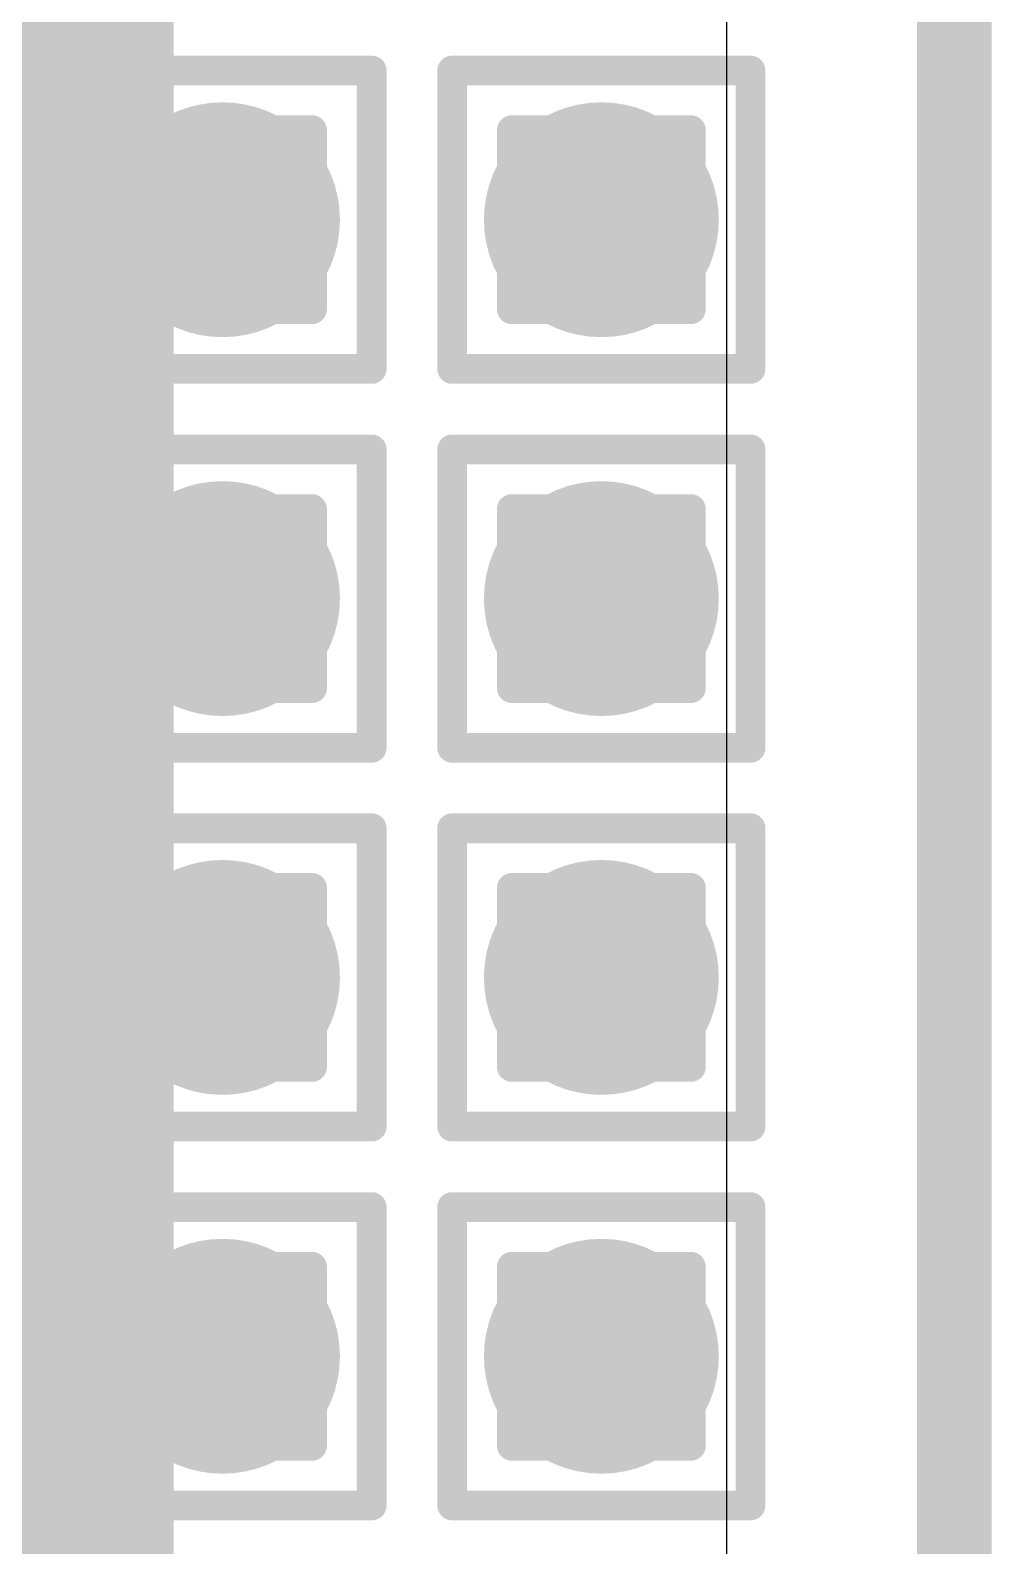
# Model space of a CAD drawing. Header units: inches. Extents: x -18 to 5357, y -8 to 5291.
# Drawn here: x 44.426 to 46.064, y 29.34 to 31.92 of the extents above; entities that cross this region are included whole.
import ezdxf

# ---------------------------------------------------------------- set-up
doc = ezdxf.new("R2010")
doc.units = ezdxf.units.IN
for name, color, linetype in [('Board Outline', 216, 'Continuous'), ('Bottom Layer', 5, 'Continuous'), ('Drill Drawing', 1, 'Continuous'), ('Ground', 16, 'Continuous'), ('Power', 76, 'Continuous'), ('Top Layer', 1, 'Continuous'), ('Via Holes', 16, 'Continuous')]:
    doc.layers.add(name, color=color, linetype=linetype)

msp = doc.modelspace()

# ---------------------------------------------------------------- hatches: boundary and pattern name
at = {"layer": 'Bottom Layer'}
h = msp.add_hatch(color=5, dxfattribs=at)
edge = h.paths.add_edge_path()
edge.add_arc((44.7536, 31.5976), 0.2, 0, 360)
h = msp.add_hatch(color=5, dxfattribs=at)
edge = h.paths.add_edge_path()
edge.add_arc((45.3988, 31.5976), 0.2, 0, 360)
h = msp.add_hatch(color=5, dxfattribs=at)
edge = h.paths.add_edge_path()
edge.add_arc((44.7536, 30.9524), 0.2, 0, 360)
h = msp.add_hatch(color=5, dxfattribs=at)
edge = h.paths.add_edge_path()
edge.add_arc((45.3988, 30.9524), 0.2, 0, 360)
h = msp.add_hatch(color=5, dxfattribs=at)
edge = h.paths.add_edge_path()
edge.add_arc((44.7536, 30.3073), 0.2, 0, 360)
h = msp.add_hatch(color=5, dxfattribs=at)
edge = h.paths.add_edge_path()
edge.add_arc((45.3988, 30.3073), 0.2, 0, 360)
h = msp.add_hatch(color=5, dxfattribs=at)
edge = h.paths.add_edge_path()
edge.add_arc((44.7536, 29.6621), 0.2, 0, 360)
h = msp.add_hatch(color=5, dxfattribs=at)
edge = h.paths.add_edge_path()
edge.add_arc((45.3988, 29.6621), 0.2, 0, 360)
at = {"layer": 'Ground'}
h = msp.add_hatch(color=16, dxfattribs=at)
edge = h.paths.add_edge_path()
edge.add_arc((44.7536, 31.5976), 0.2, 0, 360)
h = msp.add_hatch(color=16, dxfattribs=at)
edge = h.paths.add_edge_path()
edge.add_arc((45.3988, 31.5976), 0.2, 0, 360)
h = msp.add_hatch(color=16, dxfattribs=at)
edge = h.paths.add_edge_path()
edge.add_arc((44.7536, 30.9524), 0.2, 0, 360)
h = msp.add_hatch(color=16, dxfattribs=at)
edge = h.paths.add_edge_path()
edge.add_arc((45.3988, 30.9524), 0.2, 0, 360)
h = msp.add_hatch(color=16, dxfattribs=at)
edge = h.paths.add_edge_path()
edge.add_arc((44.7536, 30.3073), 0.2, 0, 360)
h = msp.add_hatch(color=16, dxfattribs=at)
edge = h.paths.add_edge_path()
edge.add_arc((45.3988, 30.3073), 0.2, 0, 360)
h = msp.add_hatch(color=16, dxfattribs=at)
edge = h.paths.add_edge_path()
edge.add_arc((44.7536, 29.6621), 0.2, 0, 360)
h = msp.add_hatch(color=16, dxfattribs=at)
edge = h.paths.add_edge_path()
edge.add_arc((45.3988, 29.6621), 0.2, 0, 360)
at = {"layer": 'Power'}
h = msp.add_hatch(color=76, dxfattribs=at)
edge = h.paths.add_edge_path()
edge.add_arc((44.7536, 31.5976), 0.2, 0, 360)
h = msp.add_hatch(color=76, dxfattribs=at)
edge = h.paths.add_edge_path()
edge.add_arc((45.3988, 31.5976), 0.2, 0, 360)
h = msp.add_hatch(color=76, dxfattribs=at)
edge = h.paths.add_edge_path()
edge.add_arc((44.7536, 30.9524), 0.2, 0, 360)
h = msp.add_hatch(color=76, dxfattribs=at)
edge = h.paths.add_edge_path()
edge.add_arc((45.3988, 30.9524), 0.2, 0, 360)
h = msp.add_hatch(color=76, dxfattribs=at)
edge = h.paths.add_edge_path()
edge.add_arc((44.7536, 30.3073), 0.2, 0, 360)
h = msp.add_hatch(color=76, dxfattribs=at)
edge = h.paths.add_edge_path()
edge.add_arc((45.3988, 30.3073), 0.2, 0, 360)
h = msp.add_hatch(color=76, dxfattribs=at)
edge = h.paths.add_edge_path()
edge.add_arc((44.7536, 29.6621), 0.2, 0, 360)
h = msp.add_hatch(color=76, dxfattribs=at)
edge = h.paths.add_edge_path()
edge.add_arc((45.3988, 29.6621), 0.2, 0, 360)
at = {"layer": 'Top Layer'}
msp.add_hatch(color=1, dxfattribs=at).paths.add_polyline_path([(44.6702, 36.2785), (43.8916, 36.2785), (43.8916, 29.2862), (44.6702, 29.2862)])
h = msp.add_hatch(color=1, dxfattribs=at)
edge = h.paths.add_edge_path()
edge.add_arc((44.7536, 31.5976), 0.2, 0, 360)
h = msp.add_hatch(color=1, dxfattribs=at)
edge = h.paths.add_edge_path()
edge.add_arc((45.3988, 31.5976), 0.2, 0, 360)
h = msp.add_hatch(color=1, dxfattribs=at)
edge = h.paths.add_edge_path()
edge.add_arc((44.7536, 30.9524), 0.2, 0, 360)
h = msp.add_hatch(color=1, dxfattribs=at)
edge = h.paths.add_edge_path()
edge.add_arc((45.3988, 30.9524), 0.2, 0, 360)
h = msp.add_hatch(color=1, dxfattribs=at)
edge = h.paths.add_edge_path()
edge.add_arc((44.7536, 30.3073), 0.2, 0, 360)
h = msp.add_hatch(color=1, dxfattribs=at)
edge = h.paths.add_edge_path()
edge.add_arc((45.3988, 30.3073), 0.2, 0, 360)
h = msp.add_hatch(color=1, dxfattribs=at)
edge = h.paths.add_edge_path()
edge.add_arc((44.7536, 29.6621), 0.2, 0, 360)
h = msp.add_hatch(color=1, dxfattribs=at)
edge = h.paths.add_edge_path()
edge.add_arc((45.3988, 29.6621), 0.2, 0, 360)
at = {"layer": 'Via Holes'}
h = msp.add_hatch(color=7, dxfattribs=at)
edge = h.paths.add_edge_path()
edge.add_arc((44.7536, 31.5976), 0.1, 0, 360)
h = msp.add_hatch(color=7, dxfattribs=at)
edge = h.paths.add_edge_path()
edge.add_arc((45.3988, 31.5976), 0.1, 0, 360)
h = msp.add_hatch(color=7, dxfattribs=at)
edge = h.paths.add_edge_path()
edge.add_arc((44.7536, 30.9524), 0.1, 0, 360)
h = msp.add_hatch(color=7, dxfattribs=at)
edge = h.paths.add_edge_path()
edge.add_arc((45.3988, 30.9524), 0.1, 0, 360)
h = msp.add_hatch(color=7, dxfattribs=at)
edge = h.paths.add_edge_path()
edge.add_arc((44.7536, 30.3073), 0.1, 0, 360)
h = msp.add_hatch(color=7, dxfattribs=at)
edge = h.paths.add_edge_path()
edge.add_arc((45.3988, 30.3073), 0.1, 0, 360)
h = msp.add_hatch(color=7, dxfattribs=at)
edge = h.paths.add_edge_path()
edge.add_arc((44.7536, 29.6621), 0.1, 0, 360)
h = msp.add_hatch(color=7, dxfattribs=at)
edge = h.paths.add_edge_path()
edge.add_arc((45.3988, 29.6621), 0.1, 0, 360)

# ---------------------------------------------------------------- linework, layer by layer
at = {"layer": 'Board Outline'}
msp.add_lwpolyline([(46.0001, -1.4599, 0.127, 0.127, 0), (46.0001, 73.4601, 0.127, 0.127, 0)], format="xyseb", dxfattribs=at)
at = {"layer": 'Bottom Layer'}
msp.add_line((45.6117, 38.336), (45.6117, 23.3565), dxfattribs=at)
at = {"layer": 'Drill Drawing'}
for points in [[(44.4996, 31.8516, 0.0508, 0.0508, 0), (45.0076, 31.8516, 0.0508, 0.0508, 0)], [(44.4996, 31.3436, 0.0508, 0.0508, 0), (44.4996, 31.8516, 0.0508, 0.0508, 0)], [(45.0076, 31.3436, 0.0508, 0.0508, 0), (45.0076, 31.8516, 0.0508, 0.0508, 0)], [(45.1448, 31.8516, 0.0508, 0.0508, 0), (45.6528, 31.8516, 0.0508, 0.0508, 0)], [(45.1448, 31.3436, 0.0508, 0.0508, 0), (45.1448, 31.8516, 0.0508, 0.0508, 0)], [(45.6528, 31.3436, 0.0508, 0.0508, 0), (45.6528, 31.8516, 0.0508, 0.0508, 0)], [(44.6012, 31.75, 0.0508, 0.0508, 0), (44.906, 31.75, 0.0508, 0.0508, 0)], [(44.6012, 31.4452, 0.0508, 0.0508, 0), (44.6012, 31.75, 0.0508, 0.0508, 0)], [(44.906, 31.4452, 0.0508, 0.0508, 0), (44.906, 31.75, 0.0508, 0.0508, 0)], [(45.2464, 31.75, 0.0508, 0.0508, 0), (45.5512, 31.75, 0.0508, 0.0508, 0)], [(45.2464, 31.4452, 0.0508, 0.0508, 0), (45.2464, 31.75, 0.0508, 0.0508, 0)], [(45.5512, 31.4452, 0.0508, 0.0508, 0), (45.5512, 31.75, 0.0508, 0.0508, 0)], [(44.6012, 31.4452, 0.0508, 0.0508, 0), (44.906, 31.4452, 0.0508, 0.0508, 0)], [(45.2464, 31.4452, 0.0508, 0.0508, 0), (45.5512, 31.4452, 0.0508, 0.0508, 0)], [(44.4996, 31.3436, 0.0508, 0.0508, 0), (45.0076, 31.3436, 0.0508, 0.0508, 0)], [(45.1448, 31.3436, 0.0508, 0.0508, 0), (45.6528, 31.3436, 0.0508, 0.0508, 0)], [(44.4996, 31.2064, 0.0508, 0.0508, 0), (45.0076, 31.2064, 0.0508, 0.0508, 0)], [(44.4996, 30.6984, 0.0508, 0.0508, 0), (44.4996, 31.2064, 0.0508, 0.0508, 0)], [(45.0076, 30.6984, 0.0508, 0.0508, 0), (45.0076, 31.2064, 0.0508, 0.0508, 0)], [(45.1448, 31.2064, 0.0508, 0.0508, 0), (45.6528, 31.2064, 0.0508, 0.0508, 0)], [(45.1448, 30.6984, 0.0508, 0.0508, 0), (45.1448, 31.2064, 0.0508, 0.0508, 0)], [(45.6528, 30.6984, 0.0508, 0.0508, 0), (45.6528, 31.2064, 0.0508, 0.0508, 0)], [(44.6012, 31.1048, 0.0508, 0.0508, 0), (44.906, 31.1048, 0.0508, 0.0508, 0)], [(44.6012, 30.8, 0.0508, 0.0508, 0), (44.6012, 31.1048, 0.0508, 0.0508, 0)], [(44.906, 30.8, 0.0508, 0.0508, 0), (44.906, 31.1048, 0.0508, 0.0508, 0)], [(45.2464, 31.1048, 0.0508, 0.0508, 0), (45.5512, 31.1048, 0.0508, 0.0508, 0)], [(45.2464, 30.8, 0.0508, 0.0508, 0), (45.2464, 31.1048, 0.0508, 0.0508, 0)], [(45.5512, 30.8, 0.0508, 0.0508, 0), (45.5512, 31.1048, 0.0508, 0.0508, 0)], [(44.6012, 30.8, 0.0508, 0.0508, 0), (44.906, 30.8, 0.0508, 0.0508, 0)], [(45.2464, 30.8, 0.0508, 0.0508, 0), (45.5512, 30.8, 0.0508, 0.0508, 0)], [(44.4996, 30.6984, 0.0508, 0.0508, 0), (45.0076, 30.6984, 0.0508, 0.0508, 0)], [(45.1448, 30.6984, 0.0508, 0.0508, 0), (45.6528, 30.6984, 0.0508, 0.0508, 0)], [(44.4996, 30.5613, 0.0508, 0.0508, 0), (45.0076, 30.5613, 0.0508, 0.0508, 0)], [(44.4996, 30.0533, 0.0508, 0.0508, 0), (44.4996, 30.5613, 0.0508, 0.0508, 0)], [(45.0076, 30.0533, 0.0508, 0.0508, 0), (45.0076, 30.5613, 0.0508, 0.0508, 0)], [(45.1448, 30.5613, 0.0508, 0.0508, 0), (45.6528, 30.5613, 0.0508, 0.0508, 0)], [(45.1448, 30.0533, 0.0508, 0.0508, 0), (45.1448, 30.5613, 0.0508, 0.0508, 0)], [(45.6528, 30.0533, 0.0508, 0.0508, 0), (45.6528, 30.5613, 0.0508, 0.0508, 0)], [(44.6012, 30.4597, 0.0508, 0.0508, 0), (44.906, 30.4597, 0.0508, 0.0508, 0)], [(44.6012, 30.1549, 0.0508, 0.0508, 0), (44.6012, 30.4597, 0.0508, 0.0508, 0)], [(44.906, 30.1549, 0.0508, 0.0508, 0), (44.906, 30.4597, 0.0508, 0.0508, 0)], [(45.2464, 30.4597, 0.0508, 0.0508, 0), (45.5512, 30.4597, 0.0508, 0.0508, 0)], [(45.2464, 30.1549, 0.0508, 0.0508, 0), (45.2464, 30.4597, 0.0508, 0.0508, 0)], [(45.5512, 30.1549, 0.0508, 0.0508, 0), (45.5512, 30.4597, 0.0508, 0.0508, 0)], [(44.6012, 30.1549, 0.0508, 0.0508, 0), (44.906, 30.1549, 0.0508, 0.0508, 0)], [(45.2464, 30.1549, 0.0508, 0.0508, 0), (45.5512, 30.1549, 0.0508, 0.0508, 0)], [(44.4996, 30.0533, 0.0508, 0.0508, 0), (45.0076, 30.0533, 0.0508, 0.0508, 0)], [(45.1448, 30.0533, 0.0508, 0.0508, 0), (45.6528, 30.0533, 0.0508, 0.0508, 0)], [(44.4996, 29.9161, 0.0508, 0.0508, 0), (45.0076, 29.9161, 0.0508, 0.0508, 0)], [(44.4996, 29.4081, 0.0508, 0.0508, 0), (44.4996, 29.9161, 0.0508, 0.0508, 0)], [(45.0076, 29.4081, 0.0508, 0.0508, 0), (45.0076, 29.9161, 0.0508, 0.0508, 0)], [(45.1448, 29.9161, 0.0508, 0.0508, 0), (45.6528, 29.9161, 0.0508, 0.0508, 0)], [(45.1448, 29.4081, 0.0508, 0.0508, 0), (45.1448, 29.9161, 0.0508, 0.0508, 0)], [(45.6528, 29.4081, 0.0508, 0.0508, 0), (45.6528, 29.9161, 0.0508, 0.0508, 0)], [(44.6012, 29.8145, 0.0508, 0.0508, 0), (44.906, 29.8145, 0.0508, 0.0508, 0)], [(44.6012, 29.5097, 0.0508, 0.0508, 0), (44.6012, 29.8145, 0.0508, 0.0508, 0)], [(44.906, 29.5097, 0.0508, 0.0508, 0), (44.906, 29.8145, 0.0508, 0.0508, 0)], [(45.2464, 29.8145, 0.0508, 0.0508, 0), (45.5512, 29.8145, 0.0508, 0.0508, 0)], [(45.2464, 29.5097, 0.0508, 0.0508, 0), (45.2464, 29.8145, 0.0508, 0.0508, 0)], [(45.5512, 29.5097, 0.0508, 0.0508, 0), (45.5512, 29.8145, 0.0508, 0.0508, 0)], [(44.6012, 29.5097, 0.0508, 0.0508, 0), (44.906, 29.5097, 0.0508, 0.0508, 0)], [(45.2464, 29.5097, 0.0508, 0.0508, 0), (45.5512, 29.5097, 0.0508, 0.0508, 0)], [(44.4996, 29.4081, 0.0508, 0.0508, 0), (45.0076, 29.4081, 0.0508, 0.0508, 0)], [(45.1448, 29.4081, 0.0508, 0.0508, 0), (45.6528, 29.4081, 0.0508, 0.0508, 0)]]:
    msp.add_lwpolyline(points, format="xyseb", dxfattribs=at)
for points in [[(44.4869, 31.8516, 0.0254, 0.0254, 1), (44.5123, 31.8516, 0.0254, 0.0254, 1)], [(44.4869, 31.8516, 0.0254, 0.0254, 1), (44.5123, 31.8516, 0.0254, 0.0254, 1)], [(44.9949, 31.8516, 0.0254, 0.0254, 1), (45.0203, 31.8516, 0.0254, 0.0254, 1)], [(44.9949, 31.8516, 0.0254, 0.0254, 1), (45.0203, 31.8516, 0.0254, 0.0254, 1)], [(45.1321, 31.8516, 0.0254, 0.0254, 1), (45.1575, 31.8516, 0.0254, 0.0254, 1)], [(45.1321, 31.8516, 0.0254, 0.0254, 1), (45.1575, 31.8516, 0.0254, 0.0254, 1)], [(45.6401, 31.8516, 0.0254, 0.0254, 1), (45.6655, 31.8516, 0.0254, 0.0254, 1)], [(45.6401, 31.8516, 0.0254, 0.0254, 1), (45.6655, 31.8516, 0.0254, 0.0254, 1)], [(44.5885, 31.75, 0.0254, 0.0254, 1), (44.6139, 31.75, 0.0254, 0.0254, 1)], [(44.5885, 31.75, 0.0254, 0.0254, 1), (44.6139, 31.75, 0.0254, 0.0254, 1)], [(44.8933, 31.75, 0.0254, 0.0254, 1), (44.9187, 31.75, 0.0254, 0.0254, 1)], [(44.8933, 31.75, 0.0254, 0.0254, 1), (44.9187, 31.75, 0.0254, 0.0254, 1)], [(45.2337, 31.75, 0.0254, 0.0254, 1), (45.2591, 31.75, 0.0254, 0.0254, 1)], [(45.2337, 31.75, 0.0254, 0.0254, 1), (45.2591, 31.75, 0.0254, 0.0254, 1)], [(45.5385, 31.75, 0.0254, 0.0254, 1), (45.5639, 31.75, 0.0254, 0.0254, 1)], [(45.5385, 31.75, 0.0254, 0.0254, 1), (45.5639, 31.75, 0.0254, 0.0254, 1)], [(44.5885, 31.4452, 0.0254, 0.0254, 1), (44.6139, 31.4452, 0.0254, 0.0254, 1)], [(44.5885, 31.4452, 0.0254, 0.0254, 1), (44.6139, 31.4452, 0.0254, 0.0254, 1)], [(44.8933, 31.4452, 0.0254, 0.0254, 1), (44.9187, 31.4452, 0.0254, 0.0254, 1)], [(44.8933, 31.4452, 0.0254, 0.0254, 1), (44.9187, 31.4452, 0.0254, 0.0254, 1)], [(45.2337, 31.4452, 0.0254, 0.0254, 1), (45.2591, 31.4452, 0.0254, 0.0254, 1)], [(45.2337, 31.4452, 0.0254, 0.0254, 1), (45.2591, 31.4452, 0.0254, 0.0254, 1)], [(45.5385, 31.4452, 0.0254, 0.0254, 1), (45.5639, 31.4452, 0.0254, 0.0254, 1)], [(45.5385, 31.4452, 0.0254, 0.0254, 1), (45.5639, 31.4452, 0.0254, 0.0254, 1)], [(44.4869, 31.3436, 0.0254, 0.0254, 1), (44.5123, 31.3436, 0.0254, 0.0254, 1)], [(44.4869, 31.3436, 0.0254, 0.0254, 1), (44.5123, 31.3436, 0.0254, 0.0254, 1)], [(44.9949, 31.3436, 0.0254, 0.0254, 1), (45.0203, 31.3436, 0.0254, 0.0254, 1)], [(44.9949, 31.3436, 0.0254, 0.0254, 1), (45.0203, 31.3436, 0.0254, 0.0254, 1)], [(45.1321, 31.3436, 0.0254, 0.0254, 1), (45.1575, 31.3436, 0.0254, 0.0254, 1)], [(45.1321, 31.3436, 0.0254, 0.0254, 1), (45.1575, 31.3436, 0.0254, 0.0254, 1)], [(45.6401, 31.3436, 0.0254, 0.0254, 1), (45.6655, 31.3436, 0.0254, 0.0254, 1)], [(45.6401, 31.3436, 0.0254, 0.0254, 1), (45.6655, 31.3436, 0.0254, 0.0254, 1)], [(44.4869, 31.2064, 0.0254, 0.0254, 1), (44.5123, 31.2064, 0.0254, 0.0254, 1)], [(44.4869, 31.2064, 0.0254, 0.0254, 1), (44.5123, 31.2064, 0.0254, 0.0254, 1)], [(44.9949, 31.2064, 0.0254, 0.0254, 1), (45.0203, 31.2064, 0.0254, 0.0254, 1)], [(44.9949, 31.2064, 0.0254, 0.0254, 1), (45.0203, 31.2064, 0.0254, 0.0254, 1)], [(45.1321, 31.2064, 0.0254, 0.0254, 1), (45.1575, 31.2064, 0.0254, 0.0254, 1)], [(45.1321, 31.2064, 0.0254, 0.0254, 1), (45.1575, 31.2064, 0.0254, 0.0254, 1)], [(45.6401, 31.2064, 0.0254, 0.0254, 1), (45.6655, 31.2064, 0.0254, 0.0254, 1)], [(45.6401, 31.2064, 0.0254, 0.0254, 1), (45.6655, 31.2064, 0.0254, 0.0254, 1)], [(44.5885, 31.1048, 0.0254, 0.0254, 1), (44.6139, 31.1048, 0.0254, 0.0254, 1)], [(44.5885, 31.1048, 0.0254, 0.0254, 1), (44.6139, 31.1048, 0.0254, 0.0254, 1)], [(44.8933, 31.1048, 0.0254, 0.0254, 1), (44.9187, 31.1048, 0.0254, 0.0254, 1)], [(44.8933, 31.1048, 0.0254, 0.0254, 1), (44.9187, 31.1048, 0.0254, 0.0254, 1)], [(45.2337, 31.1048, 0.0254, 0.0254, 1), (45.2591, 31.1048, 0.0254, 0.0254, 1)], [(45.2337, 31.1048, 0.0254, 0.0254, 1), (45.2591, 31.1048, 0.0254, 0.0254, 1)], [(45.5385, 31.1048, 0.0254, 0.0254, 1), (45.5639, 31.1048, 0.0254, 0.0254, 1)], [(45.5385, 31.1048, 0.0254, 0.0254, 1), (45.5639, 31.1048, 0.0254, 0.0254, 1)], [(44.5885, 30.8, 0.0254, 0.0254, 1), (44.6139, 30.8, 0.0254, 0.0254, 1)], [(44.5885, 30.8, 0.0254, 0.0254, 1), (44.6139, 30.8, 0.0254, 0.0254, 1)], [(44.8933, 30.8, 0.0254, 0.0254, 1), (44.9187, 30.8, 0.0254, 0.0254, 1)], [(44.8933, 30.8, 0.0254, 0.0254, 1), (44.9187, 30.8, 0.0254, 0.0254, 1)], [(45.2337, 30.8, 0.0254, 0.0254, 1), (45.2591, 30.8, 0.0254, 0.0254, 1)], [(45.2337, 30.8, 0.0254, 0.0254, 1), (45.2591, 30.8, 0.0254, 0.0254, 1)], [(45.5385, 30.8, 0.0254, 0.0254, 1), (45.5639, 30.8, 0.0254, 0.0254, 1)], [(45.5385, 30.8, 0.0254, 0.0254, 1), (45.5639, 30.8, 0.0254, 0.0254, 1)], [(44.4869, 30.6984, 0.0254, 0.0254, 1), (44.5123, 30.6984, 0.0254, 0.0254, 1)], [(44.4869, 30.6984, 0.0254, 0.0254, 1), (44.5123, 30.6984, 0.0254, 0.0254, 1)], [(44.9949, 30.6984, 0.0254, 0.0254, 1), (45.0203, 30.6984, 0.0254, 0.0254, 1)], [(44.9949, 30.6984, 0.0254, 0.0254, 1), (45.0203, 30.6984, 0.0254, 0.0254, 1)], [(45.1321, 30.6984, 0.0254, 0.0254, 1), (45.1575, 30.6984, 0.0254, 0.0254, 1)], [(45.1321, 30.6984, 0.0254, 0.0254, 1), (45.1575, 30.6984, 0.0254, 0.0254, 1)], [(45.6401, 30.6984, 0.0254, 0.0254, 1), (45.6655, 30.6984, 0.0254, 0.0254, 1)], [(45.6401, 30.6984, 0.0254, 0.0254, 1), (45.6655, 30.6984, 0.0254, 0.0254, 1)], [(44.4869, 30.5613, 0.0254, 0.0254, 1), (44.5123, 30.5613, 0.0254, 0.0254, 1)], [(44.4869, 30.5613, 0.0254, 0.0254, 1), (44.5123, 30.5613, 0.0254, 0.0254, 1)], [(44.9949, 30.5613, 0.0254, 0.0254, 1), (45.0203, 30.5613, 0.0254, 0.0254, 1)], [(44.9949, 30.5613, 0.0254, 0.0254, 1), (45.0203, 30.5613, 0.0254, 0.0254, 1)], [(45.1321, 30.5613, 0.0254, 0.0254, 1), (45.1575, 30.5613, 0.0254, 0.0254, 1)], [(45.1321, 30.5613, 0.0254, 0.0254, 1), (45.1575, 30.5613, 0.0254, 0.0254, 1)], [(45.6401, 30.5613, 0.0254, 0.0254, 1), (45.6655, 30.5613, 0.0254, 0.0254, 1)], [(45.6401, 30.5613, 0.0254, 0.0254, 1), (45.6655, 30.5613, 0.0254, 0.0254, 1)], [(44.5885, 30.4597, 0.0254, 0.0254, 1), (44.6139, 30.4597, 0.0254, 0.0254, 1)], [(44.5885, 30.4597, 0.0254, 0.0254, 1), (44.6139, 30.4597, 0.0254, 0.0254, 1)], [(44.8933, 30.4597, 0.0254, 0.0254, 1), (44.9187, 30.4597, 0.0254, 0.0254, 1)], [(44.8933, 30.4597, 0.0254, 0.0254, 1), (44.9187, 30.4597, 0.0254, 0.0254, 1)], [(45.2337, 30.4597, 0.0254, 0.0254, 1), (45.2591, 30.4597, 0.0254, 0.0254, 1)], [(45.2337, 30.4597, 0.0254, 0.0254, 1), (45.2591, 30.4597, 0.0254, 0.0254, 1)], [(45.5385, 30.4597, 0.0254, 0.0254, 1), (45.5639, 30.4597, 0.0254, 0.0254, 1)], [(45.5385, 30.4597, 0.0254, 0.0254, 1), (45.5639, 30.4597, 0.0254, 0.0254, 1)], [(44.5885, 30.1549, 0.0254, 0.0254, 1), (44.6139, 30.1549, 0.0254, 0.0254, 1)], [(44.5885, 30.1549, 0.0254, 0.0254, 1), (44.6139, 30.1549, 0.0254, 0.0254, 1)], [(44.8933, 30.1549, 0.0254, 0.0254, 1), (44.9187, 30.1549, 0.0254, 0.0254, 1)], [(44.8933, 30.1549, 0.0254, 0.0254, 1), (44.9187, 30.1549, 0.0254, 0.0254, 1)], [(45.2337, 30.1549, 0.0254, 0.0254, 1), (45.2591, 30.1549, 0.0254, 0.0254, 1)], [(45.2337, 30.1549, 0.0254, 0.0254, 1), (45.2591, 30.1549, 0.0254, 0.0254, 1)], [(45.5385, 30.1549, 0.0254, 0.0254, 1), (45.5639, 30.1549, 0.0254, 0.0254, 1)], [(45.5385, 30.1549, 0.0254, 0.0254, 1), (45.5639, 30.1549, 0.0254, 0.0254, 1)], [(44.4869, 30.0533, 0.0254, 0.0254, 1), (44.5123, 30.0533, 0.0254, 0.0254, 1)], [(44.4869, 30.0533, 0.0254, 0.0254, 1), (44.5123, 30.0533, 0.0254, 0.0254, 1)], [(44.9949, 30.0533, 0.0254, 0.0254, 1), (45.0203, 30.0533, 0.0254, 0.0254, 1)], [(44.9949, 30.0533, 0.0254, 0.0254, 1), (45.0203, 30.0533, 0.0254, 0.0254, 1)], [(45.1321, 30.0533, 0.0254, 0.0254, 1), (45.1575, 30.0533, 0.0254, 0.0254, 1)], [(45.1321, 30.0533, 0.0254, 0.0254, 1), (45.1575, 30.0533, 0.0254, 0.0254, 1)], [(45.6401, 30.0533, 0.0254, 0.0254, 1), (45.6655, 30.0533, 0.0254, 0.0254, 1)], [(45.6401, 30.0533, 0.0254, 0.0254, 1), (45.6655, 30.0533, 0.0254, 0.0254, 1)], [(44.4869, 29.9161, 0.0254, 0.0254, 1), (44.5123, 29.9161, 0.0254, 0.0254, 1)], [(44.4869, 29.9161, 0.0254, 0.0254, 1), (44.5123, 29.9161, 0.0254, 0.0254, 1)], [(44.9949, 29.9161, 0.0254, 0.0254, 1), (45.0203, 29.9161, 0.0254, 0.0254, 1)], [(44.9949, 29.9161, 0.0254, 0.0254, 1), (45.0203, 29.9161, 0.0254, 0.0254, 1)], [(45.1321, 29.9161, 0.0254, 0.0254, 1), (45.1575, 29.9161, 0.0254, 0.0254, 1)], [(45.1321, 29.9161, 0.0254, 0.0254, 1), (45.1575, 29.9161, 0.0254, 0.0254, 1)], [(45.6401, 29.9161, 0.0254, 0.0254, 1), (45.6655, 29.9161, 0.0254, 0.0254, 1)], [(45.6401, 29.9161, 0.0254, 0.0254, 1), (45.6655, 29.9161, 0.0254, 0.0254, 1)], [(44.5885, 29.8145, 0.0254, 0.0254, 1), (44.6139, 29.8145, 0.0254, 0.0254, 1)], [(44.5885, 29.8145, 0.0254, 0.0254, 1), (44.6139, 29.8145, 0.0254, 0.0254, 1)], [(44.8933, 29.8145, 0.0254, 0.0254, 1), (44.9187, 29.8145, 0.0254, 0.0254, 1)], [(44.8933, 29.8145, 0.0254, 0.0254, 1), (44.9187, 29.8145, 0.0254, 0.0254, 1)], [(45.2337, 29.8145, 0.0254, 0.0254, 1), (45.2591, 29.8145, 0.0254, 0.0254, 1)], [(45.2337, 29.8145, 0.0254, 0.0254, 1), (45.2591, 29.8145, 0.0254, 0.0254, 1)], [(45.5385, 29.8145, 0.0254, 0.0254, 1), (45.5639, 29.8145, 0.0254, 0.0254, 1)], [(45.5385, 29.8145, 0.0254, 0.0254, 1), (45.5639, 29.8145, 0.0254, 0.0254, 1)], [(44.5885, 29.5097, 0.0254, 0.0254, 1), (44.6139, 29.5097, 0.0254, 0.0254, 1)], [(44.5885, 29.5097, 0.0254, 0.0254, 1), (44.6139, 29.5097, 0.0254, 0.0254, 1)], [(44.8933, 29.5097, 0.0254, 0.0254, 1), (44.9187, 29.5097, 0.0254, 0.0254, 1)], [(44.8933, 29.5097, 0.0254, 0.0254, 1), (44.9187, 29.5097, 0.0254, 0.0254, 1)], [(45.2337, 29.5097, 0.0254, 0.0254, 1), (45.2591, 29.5097, 0.0254, 0.0254, 1)], [(45.2337, 29.5097, 0.0254, 0.0254, 1), (45.2591, 29.5097, 0.0254, 0.0254, 1)], [(45.5385, 29.5097, 0.0254, 0.0254, 1), (45.5639, 29.5097, 0.0254, 0.0254, 1)], [(45.5385, 29.5097, 0.0254, 0.0254, 1), (45.5639, 29.5097, 0.0254, 0.0254, 1)], [(44.4869, 29.4081, 0.0254, 0.0254, 1), (44.5123, 29.4081, 0.0254, 0.0254, 1)], [(44.4869, 29.4081, 0.0254, 0.0254, 1), (44.5123, 29.4081, 0.0254, 0.0254, 1)], [(44.9949, 29.4081, 0.0254, 0.0254, 1), (45.0203, 29.4081, 0.0254, 0.0254, 1)], [(44.9949, 29.4081, 0.0254, 0.0254, 1), (45.0203, 29.4081, 0.0254, 0.0254, 1)], [(45.1321, 29.4081, 0.0254, 0.0254, 1), (45.1575, 29.4081, 0.0254, 0.0254, 1)], [(45.1321, 29.4081, 0.0254, 0.0254, 1), (45.1575, 29.4081, 0.0254, 0.0254, 1)], [(45.6401, 29.4081, 0.0254, 0.0254, 1), (45.6655, 29.4081, 0.0254, 0.0254, 1)], [(45.6401, 29.4081, 0.0254, 0.0254, 1), (45.6655, 29.4081, 0.0254, 0.0254, 1)]]:
    msp.add_lwpolyline(points, format="xyseb", close=True, dxfattribs=at)
at = {"layer": 'Ground'}
msp.add_line((45.6117, 38.336), (45.6117, 23.3565), dxfattribs=at)
at = {"layer": 'Top Layer'}
msp.add_line((45.6117, 38.336), (45.6117, 23.3565), dxfattribs=at)

doc.saveas('drawing.dxf')
